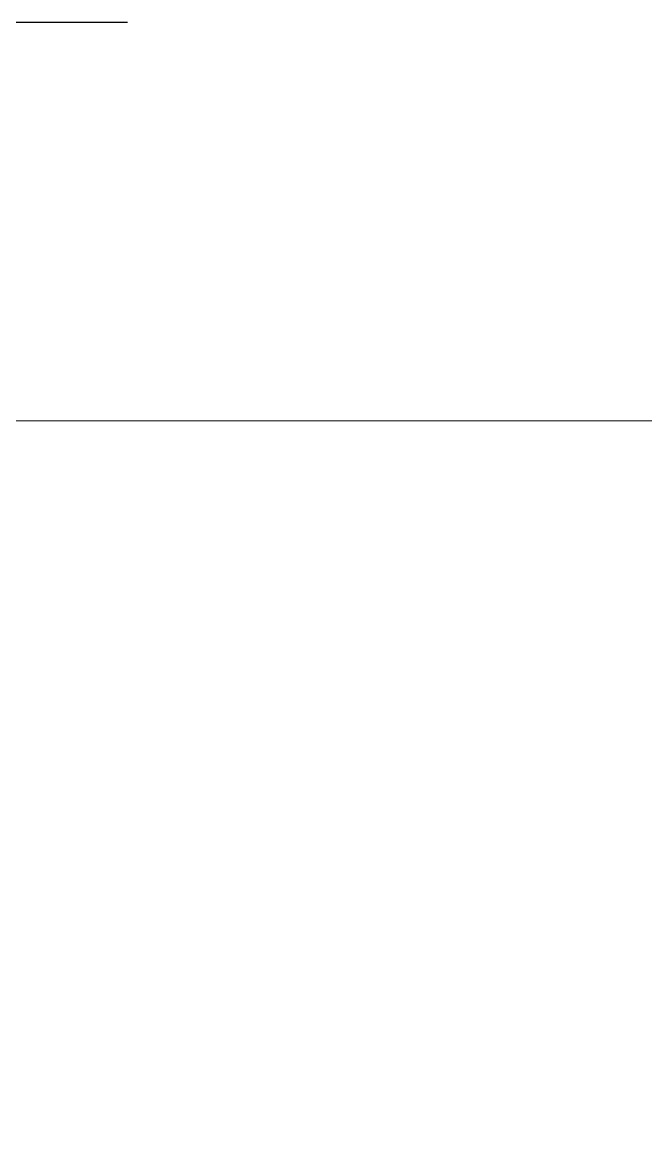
# Model space of a CAD drawing. Header units: inches. Extents: x 23291 to 181956, y 9161 to 51408.
# Drawn here: x 37654.6 to 37740.7, y 27390.4 to 27544.3 of the extents above; entities that cross this region are included whole.
import ezdxf

# ---------------------------------------------------------------- set-up
doc = ezdxf.new("R2010")
doc.units = ezdxf.units.IN
doc.header["$MEASUREMENT"] = 0
doc.linetypes.add('CENTER', pattern=[2, 1.25, -0.25, 0.25, -0.25])
doc.layers.add('PDF10_Geometry', color=7, linetype='Continuous')
doc.layers.add('PRO HUB', color=12, linetype='Continuous')

# ---------------------------------------------------------------- blocks, each defined once
blk = doc.blocks.new('mm')
at = {"layer": 'PRO HUB', "color": 3, "linetype": 'CENTER'}
blk.add_line((216.90924, -14.1799), (217.15727, -14.1799), dxfattribs=at)

msp = doc.modelspace()

# ---------------------------------------------------------------- linework, layer by layer
msp.add_open_spline([(34750.61, 29952.44), (35946.93, 29444.2), (37677.79, 28674.49), (40065.54, 27740.85), (41120.63, 27390.38)], degree=3, knots=[0, 0, 0, 0, 3.550687, 6.365653, 6.365653, 6.365653, 6.365653])
msp.add_open_spline([(34750.61, 29952.44), (35946.93, 29444.2), (37677.79, 28674.49), (40065.54, 27740.85), (41120.63, 27390.38)], degree=3, knots=[0, 0, 0, 0, 3.550687, 6.365653, 6.365653, 6.365653, 6.365653])
at = {"layer": 'PDF10_Geometry', "lineweight": 9}
msp.add_lwpolyline([(37462.64, 27508.79), (37462.64, 27500.82), (37652.29, 27489.24), (41120.63, 27489.44)], dxfattribs=at)

# ---------------------------------------------------------------- block references
at = {"xscale": -1100, "yscale": 1100, "zscale": 1100, "rotation": 180}
msp.add_blockref('mm', (-201203.85, 11946.37), dxfattribs=at)

doc.saveas('drawing.dxf')
